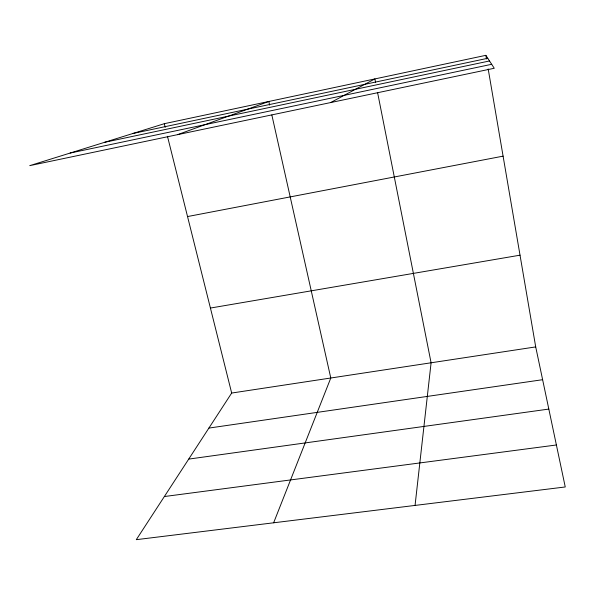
<?xml version="1.0" encoding="UTF-8"?>
<svg xmlns="http://www.w3.org/2000/svg" width="595" height="595" viewBox="0 0 595 595"><rect width="100%" height="100%" fill="white"/><g stroke="black" fill="none" stroke-linecap="round" stroke-linejoin="round"><path stroke-width="0.89" d="M415.057 505.423L431.092 362.786L377.58 92.545M273.633 522.797L330.79 378.011L271.841 114.976M167.47 136.315L231.678 393.05L136.3 539.672L565.25 486.97L535.708 346.907L488.183 68.953M330.634 102.571L374.88 78.919L375.601 82.556M177.526 134.663L268.814 101.477L269.617 105.077M164.317 123.693L29.75 165.641L494.259 68.269L485.855 55.328L164.317 123.693L165.217 127.3M132.841 133.503L487.774 58.28M104.623 142.302L489.514 60.965M70.128 153.056L491.686 64.297M187.544 216.558L503.095 156.15M210.422 308.054L520.023 255.181M231.678 393.05L535.708 346.907M208.89 428.08L542.625 379.699M188.719 459.102L548.821 409.077M164.361 496.535L556.392 444.986M485.855 55.328L486.472 58.965"/></g></svg>
